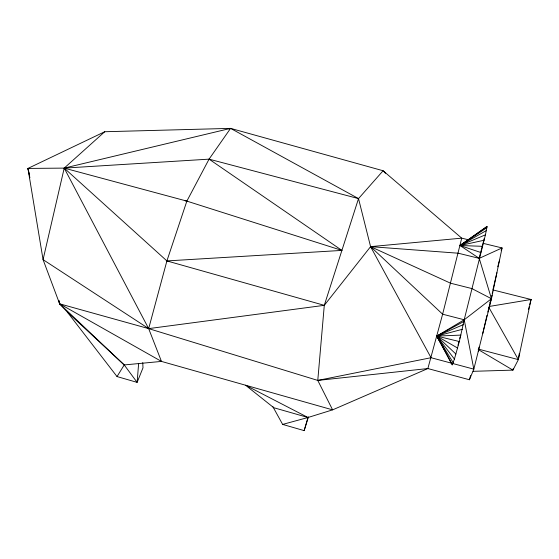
<?xml version="1.0" encoding="UTF-8"?>
<svg xmlns="http://www.w3.org/2000/svg" width="559" height="559" viewBox="0 0 559 559"><rect width="100%" height="100%" fill="white"/><g stroke="black" fill="none" stroke-linecap="round" stroke-linejoin="round"><path stroke-width="0.84" d="M138.639 363.448L137.123 382.37L117.027 376.563L67.311 312.041L59.638 303.823L43.064 259.642L27.95 168.42L104.736 131.735L230.588 128.374L383.104 170.747L461.727 238.155L468.428 239.776M463.795 321.355L485.429 234.836L487.064 226.465L460.036 245.52L479.231 258.363L491.459 298.723L473.822 369.15L469.434 379.757L427.859 368.549L317.778 380.42L148.666 328.615L59.638 303.823L58.8 300.449M104.736 131.735L64.215 168.112L43.064 259.642L148.666 328.615L324.29 305.333L370.582 246.645L461.727 238.155L442.623 314.2L427.859 368.549L332.605 409.866L317.778 380.42L324.29 305.333L358.515 198.599L383.104 170.747L385.479 173.304M317.778 380.42L431.045 357.711L473.822 369.15L464.229 319.776L436.803 336.078L452.175 364.95L454.425 359.074L459.316 341.528L464.229 319.776L491.459 298.723L502.08 247.937L483.514 243.438M473.068 371.323L512.931 370.121L518.354 359.626L519.234 353.616M491.983 295.285L487.839 312.041M492.248 293.566L492.514 291.847M29.9 177.783L27.95 168.42L64.215 168.112L230.588 128.374L358.515 198.599L370.582 246.645L458.268 253.213L479.231 258.363L479.566 256.378A16.693 0.58 -75.1 0 0 483.619 240.873M478.28 351.338L479.028 347.111M478.378 349.102L518.354 359.626L531.05 299.498L493.129 289.981M513.295 368.416L512.931 370.121L478.19 349.536M482.71 333.667L486.966 315.374M492.835 290.156L496.902 272.701M528.465 309.567L529.331 306.213M529.757 304.536L531.05 299.498L489.258 306.451M497.755 266.776L499.522 260.173M272.701 406.386L282.644 424.414L307.995 417.503L332.605 409.866L161.46 361.414L148.666 328.615L166.903 260.92L186.86 201.114L209.066 159.147L230.588 128.374L228.959 128.968M469.434 379.757L470.573 375.564M282.644 424.414L304.152 430.626L307.995 417.503L245.541 385.221L273.798 407.721L307.995 417.503M304.152 430.626L308.442 416.825M501.164 250.39L502.08 247.937L479.231 258.363M489.929 302.657L491.459 298.723L471.852 288.563L450.575 283.21L370.582 246.645L431.045 357.711M530.302 301.063L531.05 299.498M117.027 376.563L124.224 364.936L161.46 361.414L59.638 303.823L58.849 300.435M487.064 226.465L460.036 245.52L480.866 252.521M486.966 227.667L460.036 245.52L482.536 246.309M467.226 240.971L460.036 245.52L484.101 240.244M486.407 230.532L460.036 245.52L461.643 244.968M452.49 364.734L436.803 336.078L464.061 321.334M462.356 244.325L460.036 245.52L485.429 234.836M440.688 342.912L436.803 336.078L463.425 324.583M453.251 362.728L436.803 336.078L462.363 329.3M358.515 198.599L209.066 159.147L64.215 168.112L148.666 328.615M341.905 250.404L186.86 201.114L64.215 168.112L166.903 260.92L341.905 250.404L209.066 159.147M454.425 359.074L436.803 336.078L460.958 335.107M29.683 168.413L27.95 168.42L29.334 174.338M185.148 200.793L186.86 201.114M455.906 354.036L436.803 336.078L459.316 341.528M464.229 319.776L442.623 314.2L370.582 246.645M166.903 260.92L324.29 305.333M436.803 336.078L457.583 348.019M69.903 314.368L67.311 312.041L124.224 364.936L137.123 382.37L142.992 367.815L142.755 362.644M59.638 303.823L124.224 364.936M441.547 344.428L444.139 348.984M488.832 307.345L518.354 359.626M484.136 238.651A16.693 0.58 -75.1 0 1 483.78 240.202M460.141 336.993A17.441 0.643 -75.3 0 1 459.771 338.447M458.806 342.171A17.441 0.643 -75.3 0 1 458.01 345.155"/></g></svg>
